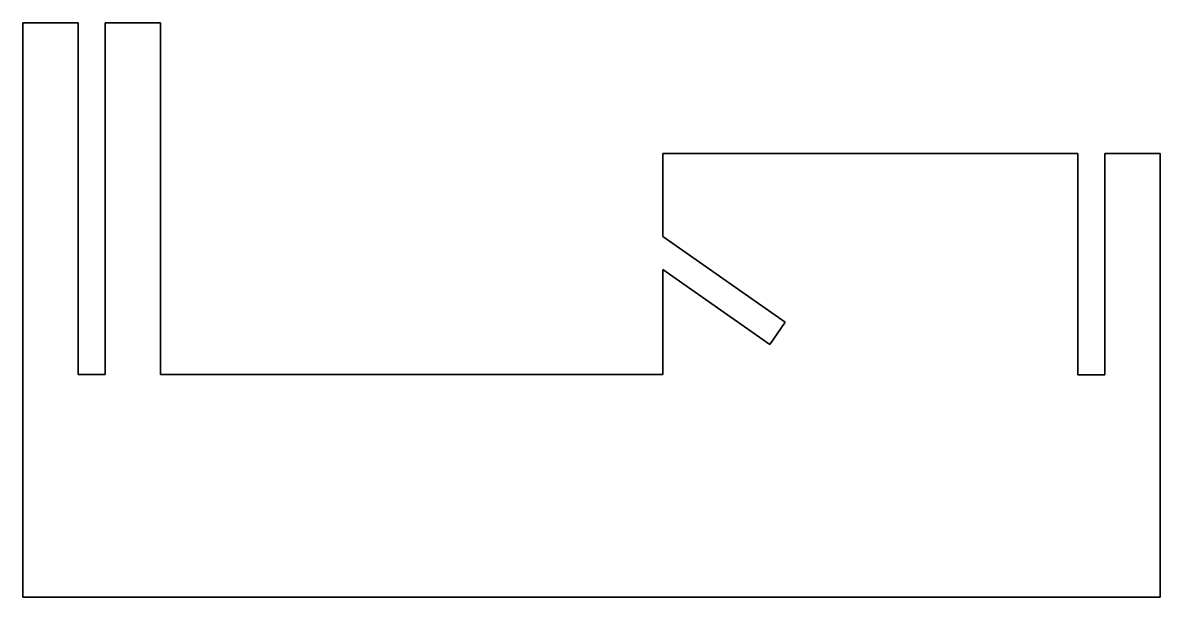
# Model space of a CAD drawing. Extents: x 46 to 251, y 53 to 157.
import ezdxf

# ---------------------------------------------------------------- set-up
doc = ezdxf.new("R2010")
doc.units = 0

msp = doc.modelspace()

# ---------------------------------------------------------------- linework, layer by layer
at = {"color": 7, "lineweight": 35}
for p, q in [((45.691002, 156.911102), (45.691002, 53.088886)), ((55.691002, 93.313889), (55.691002, 156.911102)), ((60.591003, 93.313889), (60.591003, 156.911102)), ((70.591003, 156.911102), (70.591003, 93.313889)), ((236.408997, 133.295883), (161.408997, 133.295883)), ((236.408997, 93.295883), (236.408997, 133.295883)), ((241.30899, 133.295883), (241.30899, 93.295883)), ((251.30899, 53.088886), (251.30899, 133.295883)), ((161.408997, 118.295883), (183.531281, 102.805695)), ((180.720764, 98.791855), (161.408997, 112.314087)), ((161.408997, 93.313889), (70.591003, 93.313889)), ((45.691002, 53.088886), (251.30899, 53.088886))]:
    msp.add_line(p, q, dxfattribs=at)
at = {"color": 7, "lineweight": 35, "ltscale": 0.25}
for p, q in [((55.691002, 156.911102), (45.691002, 156.911102)), ((70.591003, 156.911102), (60.591003, 156.911102)), ((251.30899, 133.295883), (241.30899, 133.295883))]:
    msp.add_line(p, q, dxfattribs=at)
at = {"color": 7, "lineweight": 35, "ltscale": 0.375}
msp.add_line((161.408997, 133.295883), (161.408997, 118.295883), dxfattribs=at)
at = {"color": 7, "lineweight": 35, "ltscale": 0.475005}
msp.add_line((161.408997, 112.314087), (161.408997, 93.313889), dxfattribs=at)
at = {"color": 7, "lineweight": 35, "ltscale": 0.1225}
for p, q in [((183.531281, 102.805695), (180.720764, 98.791855)), ((60.591003, 93.313889), (55.691002, 93.313889)), ((241.30899, 93.295883), (236.408997, 93.295883))]:
    msp.add_line(p, q, dxfattribs=at)

doc.saveas('drawing.dxf')
